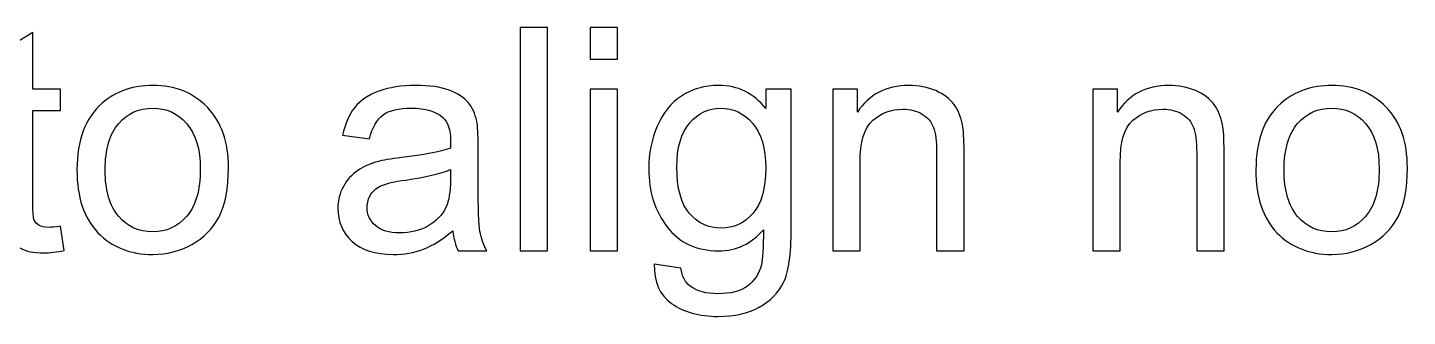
# Model space of a CAD drawing. Header units: centimetres. Extents: x -233 to -82, y 123 to 153.
# Drawn here: x -160.326 to -158.765, y 146.522 to 146.848 of the extents above; entities that cross this region are included whole.
import ezdxf

# ---------------------------------------------------------------- set-up
doc = ezdxf.new("R2010")
doc.units = ezdxf.units.CM
doc.header["$MEASUREMENT"] = 0
doc.layers.add('layer 1', color=7, linetype='Continuous')

msp = doc.modelspace()

# ---------------------------------------------------------------- linework, layer by layer
at = {"layer": 'layer 1'}
for points, knots in [([(-159.7686, 146.59595), (-159.7686, 146.59595), (-159.7686, 146.84845), (-159.7686, 146.84845), (-159.7686, 146.84845), (-159.7686, 146.84845), (-159.7376, 146.84845), (-159.7376, 146.84845), (-159.7376, 146.84845), (-159.7376, 146.84845), (-159.7376, 146.59595), (-159.7376, 146.59595), (-159.7376, 146.59595), (-159.7376, 146.59595), (-159.7686, 146.59595), (-159.7686, 146.59595)], [0, 0, 0, 0, 0.2, 0.2, 0.2, 0.2, 0.4, 0.4, 0.4, 0.4, 0.6, 0.6, 0.6, 0.6, 1, 1, 1, 1]), ([(-159.6894, 146.81285), (-159.6894, 146.81285), (-159.6894, 146.84845), (-159.6894, 146.84845), (-159.6894, 146.84845), (-159.6894, 146.84845), (-159.6584, 146.84845), (-159.6584, 146.84845), (-159.6584, 146.84845), (-159.6584, 146.84845), (-159.6584, 146.81285), (-159.6584, 146.81285), (-159.6584, 146.81285), (-159.6584, 146.81285), (-159.6894, 146.81285), (-159.6894, 146.81285)], [0, 0, 0, 0, 0.2, 0.2, 0.2, 0.2, 0.4, 0.4, 0.4, 0.4, 0.6, 0.6, 0.6, 0.6, 1, 1, 1, 1]), ([(-160.2886, 146.62365), (-160.2886, 146.62365), (-160.2842, 146.59625), (-160.2842, 146.59625), (-160.2842, 146.59625), (-160.2929, 146.59445), (-160.3007, 146.59355), (-160.3076, 146.59355), (-160.3076, 146.59355), (-160.3189, 146.59355), (-160.3276, 146.59535), (-160.3338, 146.59895), (-160.3338, 146.59895), (-160.34, 146.60245), (-160.3444, 146.60715), (-160.3469, 146.61295), (-160.3469, 146.61295), (-160.3494, 146.61875), (-160.3507, 146.63095), (-160.3507, 146.64955), (-160.3507, 146.64955), (-160.3507, 146.64955), (-160.3507, 146.75475), (-160.3507, 146.75475), (-160.3507, 146.75475), (-160.3507, 146.75475), (-160.3734, 146.75475), (-160.3734, 146.75475), (-160.3734, 146.75475), (-160.3734, 146.75475), (-160.3734, 146.77885), (-160.3734, 146.77885), (-160.3734, 146.77885), (-160.3734, 146.77885), (-160.3507, 146.77885), (-160.3507, 146.77885), (-160.3507, 146.77885), (-160.3507, 146.77885), (-160.3507, 146.82415), (-160.3507, 146.82415), (-160.3507, 146.82415), (-160.3507, 146.82415), (-160.3198, 146.84275), (-160.3198, 146.84275), (-160.3198, 146.84275), (-160.3198, 146.84275), (-160.3198, 146.77885), (-160.3198, 146.77885), (-160.3198, 146.77885), (-160.3198, 146.77885), (-160.2886, 146.77885), (-160.2886, 146.77885), (-160.2886, 146.77885), (-160.2886, 146.77885), (-160.2886, 146.75475), (-160.2886, 146.75475), (-160.2886, 146.75475), (-160.2886, 146.75475), (-160.3198, 146.75475), (-160.3198, 146.75475), (-160.3198, 146.75475), (-160.3198, 146.75475), (-160.3198, 146.64775), (-160.3198, 146.64775), (-160.3198, 146.64775), (-160.3198, 146.63895), (-160.3193, 146.63325), (-160.3182, 146.63075), (-160.3182, 146.63075), (-160.3171, 146.62825), (-160.3153, 146.62625), (-160.3128, 146.62475), (-160.3128, 146.62475), (-160.3103, 146.62325), (-160.3068, 146.62245), (-160.3023, 146.62245), (-160.3023, 146.62245), (-160.2988, 146.62245), (-160.2943, 146.62285), (-160.2886, 146.62365)], [0, 0, 0, 0, 0.047619, 0.047619, 0.047619, 0.047619, 0.0952381, 0.0952381, 0.0952381, 0.0952381, 0.1428571, 0.1428571, 0.1428571, 0.1428571, 0.1904762, 0.1904762, 0.1904762, 0.1904762, 0.2380952, 0.2380952, 0.2380952, 0.2380952, 0.2857143, 0.2857143, 0.2857143, 0.2857143, 0.3333333, 0.3333333, 0.3333333, 0.3333333, 0.3809524, 0.3809524, 0.3809524, 0.3809524, 0.4285714, 0.4285714, 0.4285714, 0.4285714, 0.4761905, 0.4761905, 0.4761905, 0.4761905, 0.5238095, 0.5238095, 0.5238095, 0.5238095, 0.5714286, 0.5714286, 0.5714286, 0.5714286, 0.6190476, 0.6190476, 0.6190476, 0.6190476, 0.6666667, 0.6666667, 0.6666667, 0.6666667, 0.7142857, 0.7142857, 0.7142857, 0.7142857, 0.7619048, 0.7619048, 0.7619048, 0.7619048, 0.8095238, 0.8095238, 0.8095238, 0.8095238, 0.8571429, 0.8571429, 0.8571429, 0.8571429, 0.9047619, 0.9047619, 0.9047619, 0.9047619, 1, 1, 1, 1]), ([(-160.2699, 146.68745), (-160.2699, 146.72135), (-160.2605, 146.74635), (-160.2416, 146.76265), (-160.2416, 146.76265), (-160.2259, 146.77625), (-160.2067, 146.78305), (-160.1841, 146.78305), (-160.1841, 146.78305), (-160.159, 146.78305), (-160.1384, 146.77485), (-160.1224, 146.75835), (-160.1224, 146.75835), (-160.1065, 146.74185), (-160.0985, 146.71905), (-160.0985, 146.69005), (-160.0985, 146.69005), (-160.0985, 146.66645), (-160.102, 146.64795), (-160.1091, 146.63445), (-160.1091, 146.63445), (-160.1162, 146.62095), (-160.1264, 146.61055), (-160.1399, 146.60305), (-160.1399, 146.60305), (-160.1534, 146.59555), (-160.1682, 146.59185), (-160.1841, 146.59185), (-160.1841, 146.59185), (-160.2097, 146.59185), (-160.2304, 146.60005), (-160.2462, 146.61645), (-160.2462, 146.61645), (-160.262, 146.63285), (-160.2699, 146.65655), (-160.2699, 146.68745)], [0, 0, 0, 0, 0.1, 0.1, 0.1, 0.1, 0.2, 0.2, 0.2, 0.2, 0.3, 0.3, 0.3, 0.3, 0.4, 0.4, 0.4, 0.4, 0.5, 0.5, 0.5, 0.5, 0.6, 0.6, 0.6, 0.6, 0.7, 0.7, 0.7, 0.7, 0.8, 0.8, 0.8, 0.8, 1, 1, 1, 1]), ([(-159.8448, 146.61855), (-159.8563, 146.60875), (-159.8673, 146.60185), (-159.8779, 146.59785), (-159.8779, 146.59785), (-159.8886, 146.59385), (-159.9, 146.59185), (-159.9121, 146.59185), (-159.9121, 146.59185), (-159.9322, 146.59185), (-159.9477, 146.59675), (-159.9585, 146.60655), (-159.9585, 146.60655), (-159.9693, 146.61635), (-159.9747, 146.62885), (-159.9747, 146.64415), (-159.9747, 146.64415), (-159.9747, 146.65315), (-159.9726, 146.66135), (-159.9685, 146.66875), (-159.9685, 146.66875), (-159.9644, 146.67615), (-159.9591, 146.68205), (-159.9525, 146.68655), (-159.9525, 146.68655), (-159.9459, 146.69105), (-159.9385, 146.69445), (-159.9302, 146.69675), (-159.9302, 146.69675), (-159.9241, 146.69835), (-159.915, 146.69985), (-159.9027, 146.70135), (-159.9027, 146.70135), (-159.8776, 146.70435), (-159.8592, 146.70795), (-159.8474, 146.71205), (-159.8474, 146.71205), (-159.8473, 146.71635), (-159.8472, 146.71905), (-159.8472, 146.72015), (-159.8472, 146.72015), (-159.8472, 146.73275), (-159.8501, 146.74165), (-159.856, 146.74685), (-159.856, 146.74685), (-159.8639, 146.75385), (-159.8757, 146.75735), (-159.8913, 146.75735), (-159.8913, 146.75735), (-159.9059, 146.75735), (-159.9167, 146.75485), (-159.9236, 146.74975), (-159.9236, 146.74975), (-159.9305, 146.74465), (-159.9357, 146.73555), (-159.939, 146.72255), (-159.939, 146.72255), (-159.939, 146.72255), (-159.9693, 146.72665), (-159.9693, 146.72665), (-159.9693, 146.72665), (-159.9666, 146.73965), (-159.962, 146.75015), (-159.9557, 146.75815), (-159.9557, 146.75815), (-159.9494, 146.76605), (-159.9402, 146.77225), (-159.9283, 146.77655), (-159.9283, 146.77655), (-159.9164, 146.78085), (-159.9025, 146.78305), (-159.8868, 146.78305), (-159.8868, 146.78305), (-159.8712, 146.78305), (-159.8585, 146.78125), (-159.8487, 146.77755), (-159.8487, 146.77755), (-159.839, 146.77385), (-159.8318, 146.76915), (-159.8272, 146.76365), (-159.8272, 146.76365), (-159.8226, 146.75805), (-159.8194, 146.75105), (-159.8176, 146.74255), (-159.8176, 146.74255), (-159.8165, 146.73725), (-159.816, 146.72775), (-159.816, 146.71395), (-159.816, 146.71395), (-159.816, 146.71395), (-159.816, 146.67265), (-159.816, 146.67265), (-159.816, 146.67265), (-159.816, 146.64375), (-159.8153, 146.62555), (-159.814, 146.61795), (-159.814, 146.61795), (-159.8127, 146.61025), (-159.8101, 146.60295), (-159.8062, 146.59595), (-159.8062, 146.59595), (-159.8062, 146.59595), (-159.8386, 146.59595), (-159.8386, 146.59595), (-159.8386, 146.59595), (-159.8418, 146.60235), (-159.8439, 146.60985), (-159.8448, 146.61855)], [0, 0, 0, 0, 0.0357143, 0.0357143, 0.0357143, 0.0357143, 0.0714286, 0.0714286, 0.0714286, 0.0714286, 0.1071429, 0.1071429, 0.1071429, 0.1071429, 0.1428571, 0.1428571, 0.1428571, 0.1428571, 0.1785714, 0.1785714, 0.1785714, 0.1785714, 0.2142857, 0.2142857, 0.2142857, 0.2142857, 0.25, 0.25, 0.25, 0.25, 0.2857143, 0.2857143, 0.2857143, 0.2857143, 0.3214286, 0.3214286, 0.3214286, 0.3214286, 0.3571429, 0.3571429, 0.3571429, 0.3571429, 0.3928571, 0.3928571, 0.3928571, 0.3928571, 0.4285714, 0.4285714, 0.4285714, 0.4285714, 0.4642857, 0.4642857, 0.4642857, 0.4642857, 0.5, 0.5, 0.5, 0.5, 0.5357143, 0.5357143, 0.5357143, 0.5357143, 0.5714286, 0.5714286, 0.5714286, 0.5714286, 0.6071429, 0.6071429, 0.6071429, 0.6071429, 0.6428571, 0.6428571, 0.6428571, 0.6428571, 0.6785714, 0.6785714, 0.6785714, 0.6785714, 0.7142857, 0.7142857, 0.7142857, 0.7142857, 0.75, 0.75, 0.75, 0.75, 0.7857143, 0.7857143, 0.7857143, 0.7857143, 0.8214286, 0.8214286, 0.8214286, 0.8214286, 0.8571429, 0.8571429, 0.8571429, 0.8571429, 0.8928571, 0.8928571, 0.8928571, 0.8928571, 0.9285714, 0.9285714, 0.9285714, 0.9285714, 1, 1, 1, 1]), ([(-159.6894, 146.59595), (-159.6894, 146.59595), (-159.6894, 146.77885), (-159.6894, 146.77885), (-159.6894, 146.77885), (-159.6894, 146.77885), (-159.6584, 146.77885), (-159.6584, 146.77885), (-159.6584, 146.77885), (-159.6584, 146.77885), (-159.6584, 146.59595), (-159.6584, 146.59595), (-159.6584, 146.59595), (-159.6584, 146.59595), (-159.6894, 146.59595), (-159.6894, 146.59595)], [0, 0, 0, 0, 0.2, 0.2, 0.2, 0.2, 0.4, 0.4, 0.4, 0.4, 0.6, 0.6, 0.6, 0.6, 1, 1, 1, 1]), ([(-159.6168, 146.58075), (-159.6168, 146.58075), (-159.5867, 146.57635), (-159.5867, 146.57635), (-159.5867, 146.57635), (-159.5854, 146.56705), (-159.5819, 146.56025), (-159.5762, 146.55595), (-159.5762, 146.55595), (-159.5685, 146.55025), (-159.558, 146.54735), (-159.5447, 146.54735), (-159.5447, 146.54735), (-159.5303, 146.54735), (-159.5192, 146.55025), (-159.5114, 146.55595), (-159.5114, 146.55595), (-159.5036, 146.56165), (-159.4983, 146.56975), (-159.4956, 146.58015), (-159.4956, 146.58015), (-159.494, 146.58645), (-159.4932, 146.59965), (-159.4933, 146.61985), (-159.4933, 146.61985), (-159.5068, 146.60395), (-159.5237, 146.59595), (-159.544, 146.59595), (-159.544, 146.59595), (-159.5691, 146.59595), (-159.5886, 146.60505), (-159.6023, 146.62315), (-159.6023, 146.62315), (-159.6161, 146.64125), (-159.623, 146.66305), (-159.623, 146.68845), (-159.623, 146.68845), (-159.623, 146.70595), (-159.6198, 146.72205), (-159.6135, 146.73685), (-159.6135, 146.73685), (-159.6072, 146.75155), (-159.5981, 146.76295), (-159.5861, 146.77105), (-159.5861, 146.77105), (-159.5741, 146.77905), (-159.56, 146.78305), (-159.5438, 146.78305), (-159.5438, 146.78305), (-159.5222, 146.78305), (-159.5044, 146.77435), (-159.4904, 146.75685), (-159.4904, 146.75685), (-159.4904, 146.75685), (-159.4904, 146.77885), (-159.4904, 146.77885), (-159.4904, 146.77885), (-159.4904, 146.77885), (-159.4618, 146.77885), (-159.4618, 146.77885), (-159.4618, 146.77885), (-159.4618, 146.77885), (-159.4618, 146.62075), (-159.4618, 146.62075), (-159.4618, 146.62075), (-159.4618, 146.59225), (-159.4647, 146.57205), (-159.4705, 146.56015), (-159.4705, 146.56015), (-159.4763, 146.54825), (-159.4855, 146.53895), (-159.498, 146.53205), (-159.498, 146.53205), (-159.5106, 146.52515), (-159.5261, 146.52175), (-159.5445, 146.52175), (-159.5445, 146.52175), (-159.5663, 146.52175), (-159.5839, 146.52665), (-159.5973, 146.53645), (-159.5973, 146.53645), (-159.6108, 146.54625), (-159.6173, 146.56105), (-159.6168, 146.58075)], [0, 0, 0, 0, 0.0454545, 0.0454545, 0.0454545, 0.0454545, 0.0909091, 0.0909091, 0.0909091, 0.0909091, 0.1363636, 0.1363636, 0.1363636, 0.1363636, 0.1818182, 0.1818182, 0.1818182, 0.1818182, 0.2272727, 0.2272727, 0.2272727, 0.2272727, 0.2727273, 0.2727273, 0.2727273, 0.2727273, 0.3181818, 0.3181818, 0.3181818, 0.3181818, 0.3636364, 0.3636364, 0.3636364, 0.3636364, 0.4090909, 0.4090909, 0.4090909, 0.4090909, 0.4545455, 0.4545455, 0.4545455, 0.4545455, 0.5, 0.5, 0.5, 0.5, 0.5454545, 0.5454545, 0.5454545, 0.5454545, 0.5909091, 0.5909091, 0.5909091, 0.5909091, 0.6363636, 0.6363636, 0.6363636, 0.6363636, 0.6818182, 0.6818182, 0.6818182, 0.6818182, 0.7272727, 0.7272727, 0.7272727, 0.7272727, 0.7727273, 0.7727273, 0.7727273, 0.7727273, 0.8181818, 0.8181818, 0.8181818, 0.8181818, 0.8636364, 0.8636364, 0.8636364, 0.8636364, 0.9090909, 0.9090909, 0.9090909, 0.9090909, 1, 1, 1, 1]), ([(-159.4149, 146.59595), (-159.4149, 146.59595), (-159.4149, 146.77885), (-159.4149, 146.77885), (-159.4149, 146.77885), (-159.4149, 146.77885), (-159.387, 146.77885), (-159.387, 146.77885), (-159.387, 146.77885), (-159.387, 146.77885), (-159.387, 146.75285), (-159.387, 146.75285), (-159.387, 146.75285), (-159.3736, 146.77295), (-159.3542, 146.78305), (-159.3288, 146.78305), (-159.3288, 146.78305), (-159.3178, 146.78305), (-159.3077, 146.78105), (-159.2984, 146.77715), (-159.2984, 146.77715), (-159.2891, 146.77315), (-159.2822, 146.76795), (-159.2776, 146.76155), (-159.2776, 146.76155), (-159.2731, 146.75505), (-159.2699, 146.74745), (-159.268, 146.73855), (-159.268, 146.73855), (-159.2669, 146.73285), (-159.2663, 146.72275), (-159.2663, 146.70845), (-159.2663, 146.70845), (-159.2663, 146.70845), (-159.2663, 146.59595), (-159.2663, 146.59595), (-159.2663, 146.59595), (-159.2663, 146.59595), (-159.2973, 146.59595), (-159.2973, 146.59595), (-159.2973, 146.59595), (-159.2973, 146.59595), (-159.2973, 146.70725), (-159.2973, 146.70725), (-159.2973, 146.70725), (-159.2973, 146.71985), (-159.2985, 146.72925), (-159.3009, 146.73555), (-159.3009, 146.73555), (-159.3033, 146.74185), (-159.3076, 146.74685), (-159.3137, 146.75055), (-159.3137, 146.75055), (-159.3199, 146.75425), (-159.3271, 146.75615), (-159.3354, 146.75615), (-159.3354, 146.75615), (-159.3486, 146.75615), (-159.36, 146.75195), (-159.3695, 146.74355), (-159.3695, 146.74355), (-159.3791, 146.73515), (-159.3839, 146.71925), (-159.3839, 146.69585), (-159.3839, 146.69585), (-159.3839, 146.69585), (-159.3839, 146.59595), (-159.3839, 146.59595), (-159.3839, 146.59595), (-159.3839, 146.59595), (-159.4149, 146.59595), (-159.4149, 146.59595)], [0, 0, 0, 0, 0.0526316, 0.0526316, 0.0526316, 0.0526316, 0.1052632, 0.1052632, 0.1052632, 0.1052632, 0.1578947, 0.1578947, 0.1578947, 0.1578947, 0.2105263, 0.2105263, 0.2105263, 0.2105263, 0.2631579, 0.2631579, 0.2631579, 0.2631579, 0.3157895, 0.3157895, 0.3157895, 0.3157895, 0.3684211, 0.3684211, 0.3684211, 0.3684211, 0.4210526, 0.4210526, 0.4210526, 0.4210526, 0.4736842, 0.4736842, 0.4736842, 0.4736842, 0.5263158, 0.5263158, 0.5263158, 0.5263158, 0.5789474, 0.5789474, 0.5789474, 0.5789474, 0.6315789, 0.6315789, 0.6315789, 0.6315789, 0.6842105, 0.6842105, 0.6842105, 0.6842105, 0.7368421, 0.7368421, 0.7368421, 0.7368421, 0.7894737, 0.7894737, 0.7894737, 0.7894737, 0.8421053, 0.8421053, 0.8421053, 0.8421053, 0.8947368, 0.8947368, 0.8947368, 0.8947368, 1, 1, 1, 1]), ([(-159.1207, 146.59595), (-159.1207, 146.59595), (-159.1207, 146.77885), (-159.1207, 146.77885), (-159.1207, 146.77885), (-159.1207, 146.77885), (-159.0928, 146.77885), (-159.0928, 146.77885), (-159.0928, 146.77885), (-159.0928, 146.77885), (-159.0928, 146.75285), (-159.0928, 146.75285), (-159.0928, 146.75285), (-159.0794, 146.77295), (-159.06, 146.78305), (-159.0346, 146.78305), (-159.0346, 146.78305), (-159.0236, 146.78305), (-159.0135, 146.78105), (-159.0042, 146.77715), (-159.0042, 146.77715), (-158.9949, 146.77315), (-158.988, 146.76795), (-158.9834, 146.76155), (-158.9834, 146.76155), (-158.9789, 146.75505), (-158.9757, 146.74745), (-158.9738, 146.73855), (-158.9738, 146.73855), (-158.9727, 146.73285), (-158.9721, 146.72275), (-158.9721, 146.70845), (-158.9721, 146.70845), (-158.9721, 146.70845), (-158.9721, 146.59595), (-158.9721, 146.59595), (-158.9721, 146.59595), (-158.9721, 146.59595), (-159.0031, 146.59595), (-159.0031, 146.59595), (-159.0031, 146.59595), (-159.0031, 146.59595), (-159.0031, 146.70725), (-159.0031, 146.70725), (-159.0031, 146.70725), (-159.0031, 146.71985), (-159.0043, 146.72925), (-159.0067, 146.73555), (-159.0067, 146.73555), (-159.0091, 146.74185), (-159.0134, 146.74685), (-159.0195, 146.75055), (-159.0195, 146.75055), (-159.0257, 146.75425), (-159.0329, 146.75615), (-159.0412, 146.75615), (-159.0412, 146.75615), (-159.0544, 146.75615), (-159.0658, 146.75195), (-159.0753, 146.74355), (-159.0753, 146.74355), (-159.0849, 146.73515), (-159.0897, 146.71925), (-159.0897, 146.69585), (-159.0897, 146.69585), (-159.0897, 146.69585), (-159.0897, 146.59595), (-159.0897, 146.59595), (-159.0897, 146.59595), (-159.0897, 146.59595), (-159.1207, 146.59595), (-159.1207, 146.59595)], [0, 0, 0, 0, 0.0526316, 0.0526316, 0.0526316, 0.0526316, 0.1052632, 0.1052632, 0.1052632, 0.1052632, 0.1578947, 0.1578947, 0.1578947, 0.1578947, 0.2105263, 0.2105263, 0.2105263, 0.2105263, 0.2631579, 0.2631579, 0.2631579, 0.2631579, 0.3157895, 0.3157895, 0.3157895, 0.3157895, 0.3684211, 0.3684211, 0.3684211, 0.3684211, 0.4210526, 0.4210526, 0.4210526, 0.4210526, 0.4736842, 0.4736842, 0.4736842, 0.4736842, 0.5263158, 0.5263158, 0.5263158, 0.5263158, 0.5789474, 0.5789474, 0.5789474, 0.5789474, 0.6315789, 0.6315789, 0.6315789, 0.6315789, 0.6842105, 0.6842105, 0.6842105, 0.6842105, 0.7368421, 0.7368421, 0.7368421, 0.7368421, 0.7894737, 0.7894737, 0.7894737, 0.7894737, 0.8421053, 0.8421053, 0.8421053, 0.8421053, 0.8947368, 0.8947368, 0.8947368, 0.8947368, 1, 1, 1, 1]), ([(-158.9361, 146.68745), (-158.9361, 146.72135), (-158.9267, 146.74635), (-158.9078, 146.76265), (-158.9078, 146.76265), (-158.8921, 146.77625), (-158.8729, 146.78305), (-158.8503, 146.78305), (-158.8503, 146.78305), (-158.8252, 146.78305), (-158.8046, 146.77485), (-158.7886, 146.75835), (-158.7886, 146.75835), (-158.7727, 146.74185), (-158.7647, 146.71905), (-158.7647, 146.69005), (-158.7647, 146.69005), (-158.7647, 146.66645), (-158.7682, 146.64795), (-158.7753, 146.63445), (-158.7753, 146.63445), (-158.7824, 146.62095), (-158.7926, 146.61055), (-158.8061, 146.60305), (-158.8061, 146.60305), (-158.8196, 146.59555), (-158.8344, 146.59185), (-158.8503, 146.59185), (-158.8503, 146.59185), (-158.8759, 146.59185), (-158.8966, 146.60005), (-158.9124, 146.61645), (-158.9124, 146.61645), (-158.9282, 146.63285), (-158.9361, 146.65655), (-158.9361, 146.68745)], [0, 0, 0, 0, 0.1, 0.1, 0.1, 0.1, 0.2, 0.2, 0.2, 0.2, 0.3, 0.3, 0.3, 0.3, 0.4, 0.4, 0.4, 0.4, 0.5, 0.5, 0.5, 0.5, 0.6, 0.6, 0.6, 0.6, 0.7, 0.7, 0.7, 0.7, 0.8, 0.8, 0.8, 0.8, 1, 1, 1, 1]), ([(-160.238, 146.68745), (-160.238, 146.66395), (-160.2329, 146.64645), (-160.2227, 146.63485), (-160.2227, 146.63485), (-160.2125, 146.62315), (-160.1996, 146.61735), (-160.1841, 146.61735), (-160.1841, 146.61735), (-160.1687, 146.61735), (-160.1559, 146.62325), (-160.1457, 146.63495), (-160.1457, 146.63495), (-160.1355, 146.64665), (-160.1304, 146.66445), (-160.1304, 146.68845), (-160.1304, 146.68845), (-160.1304, 146.71105), (-160.1355, 146.72815), (-160.1458, 146.73985), (-160.1458, 146.73985), (-160.1561, 146.75155), (-160.1688, 146.75735), (-160.1841, 146.75735), (-160.1841, 146.75735), (-160.1996, 146.75735), (-160.2125, 146.75155), (-160.2227, 146.73995), (-160.2227, 146.73995), (-160.2329, 146.72835), (-160.238, 146.71085), (-160.238, 146.68745)], [0, 0, 0, 0, 0.1111111, 0.1111111, 0.1111111, 0.1111111, 0.2222222, 0.2222222, 0.2222222, 0.2222222, 0.3333333, 0.3333333, 0.3333333, 0.3333333, 0.4444444, 0.4444444, 0.4444444, 0.4444444, 0.5555556, 0.5555556, 0.5555556, 0.5555556, 0.6666667, 0.6666667, 0.6666667, 0.6666667, 0.7777778, 0.7777778, 0.7777778, 0.7777778, 1, 1, 1, 1]), ([(-159.5912, 146.69065), (-159.5912, 146.66665), (-159.5864, 146.64915), (-159.5769, 146.63815), (-159.5769, 146.63815), (-159.5674, 146.62715), (-159.5554, 146.62165), (-159.541, 146.62165), (-159.541, 146.62165), (-159.5268, 146.62165), (-159.5149, 146.62715), (-159.5052, 146.63815), (-159.5052, 146.63815), (-159.4955, 146.64905), (-159.4907, 146.66625), (-159.4907, 146.68965), (-159.4907, 146.68965), (-159.4907, 146.71205), (-159.4957, 146.72895), (-159.5056, 146.74035), (-159.5056, 146.74035), (-159.5155, 146.75165), (-159.5275, 146.75735), (-159.5416, 146.75735), (-159.5416, 146.75735), (-159.5553, 146.75735), (-159.567, 146.75175), (-159.5767, 146.74055), (-159.5767, 146.74055), (-159.5864, 146.72935), (-159.5912, 146.71275), (-159.5912, 146.69065)], [0, 0, 0, 0, 0.1111111, 0.1111111, 0.1111111, 0.1111111, 0.2222222, 0.2222222, 0.2222222, 0.2222222, 0.3333333, 0.3333333, 0.3333333, 0.3333333, 0.4444444, 0.4444444, 0.4444444, 0.4444444, 0.5555556, 0.5555556, 0.5555556, 0.5555556, 0.6666667, 0.6666667, 0.6666667, 0.6666667, 0.7777778, 0.7777778, 0.7777778, 0.7777778, 1, 1, 1, 1]), ([(-158.9042, 146.68745), (-158.9042, 146.66395), (-158.8991, 146.64645), (-158.8889, 146.63485), (-158.8889, 146.63485), (-158.8787, 146.62315), (-158.8658, 146.61735), (-158.8503, 146.61735), (-158.8503, 146.61735), (-158.8349, 146.61735), (-158.8221, 146.62325), (-158.8119, 146.63495), (-158.8119, 146.63495), (-158.8017, 146.64665), (-158.7966, 146.66445), (-158.7966, 146.68845), (-158.7966, 146.68845), (-158.7966, 146.71105), (-158.8017, 146.72815), (-158.812, 146.73985), (-158.812, 146.73985), (-158.8223, 146.75155), (-158.835, 146.75735), (-158.8503, 146.75735), (-158.8503, 146.75735), (-158.8658, 146.75735), (-158.8787, 146.75155), (-158.8889, 146.73995), (-158.8889, 146.73995), (-158.8991, 146.72835), (-158.9042, 146.71085), (-158.9042, 146.68745)], [0, 0, 0, 0, 0.1111111, 0.1111111, 0.1111111, 0.1111111, 0.2222222, 0.2222222, 0.2222222, 0.2222222, 0.3333333, 0.3333333, 0.3333333, 0.3333333, 0.4444444, 0.4444444, 0.4444444, 0.4444444, 0.5555556, 0.5555556, 0.5555556, 0.5555556, 0.6666667, 0.6666667, 0.6666667, 0.6666667, 0.7777778, 0.7777778, 0.7777778, 0.7777778, 1, 1, 1, 1]), ([(-159.8474, 146.68775), (-159.8586, 146.68315), (-159.8755, 146.67925), (-159.898, 146.67605), (-159.898, 146.67605), (-159.9107, 146.67415), (-159.9197, 146.67215), (-159.925, 146.66985), (-159.925, 146.66985), (-159.9303, 146.66755), (-159.9344, 146.66425), (-159.9373, 146.65985), (-159.9373, 146.65985), (-159.9402, 146.65535), (-159.9416, 146.65045), (-159.9416, 146.64505), (-159.9416, 146.64505), (-159.9416, 146.63675), (-159.9385, 146.62995), (-159.9322, 146.62445), (-159.9322, 146.62445), (-159.9259, 146.61895), (-159.9168, 146.61615), (-159.9047, 146.61615), (-159.9047, 146.61615), (-159.8928, 146.61615), (-159.8821, 146.61875), (-159.8728, 146.62395), (-159.8728, 146.62395), (-159.8635, 146.62915), (-159.8567, 146.63625), (-159.8524, 146.64535), (-159.8524, 146.64535), (-159.8491, 146.65235), (-159.8474, 146.66265), (-159.8474, 146.67635), (-159.8474, 146.67635), (-159.8474, 146.67635), (-159.8474, 146.68775), (-159.8474, 146.68775)], [0, 0, 0, 0, 0.0909091, 0.0909091, 0.0909091, 0.0909091, 0.1818182, 0.1818182, 0.1818182, 0.1818182, 0.2727273, 0.2727273, 0.2727273, 0.2727273, 0.3636364, 0.3636364, 0.3636364, 0.3636364, 0.4545455, 0.4545455, 0.4545455, 0.4545455, 0.5454545, 0.5454545, 0.5454545, 0.5454545, 0.6363636, 0.6363636, 0.6363636, 0.6363636, 0.7272727, 0.7272727, 0.7272727, 0.7272727, 0.8181818, 0.8181818, 0.8181818, 0.8181818, 1, 1, 1, 1])]:
    msp.add_open_spline(points, degree=3, knots=knots, dxfattribs=at)

doc.saveas('drawing.dxf')
